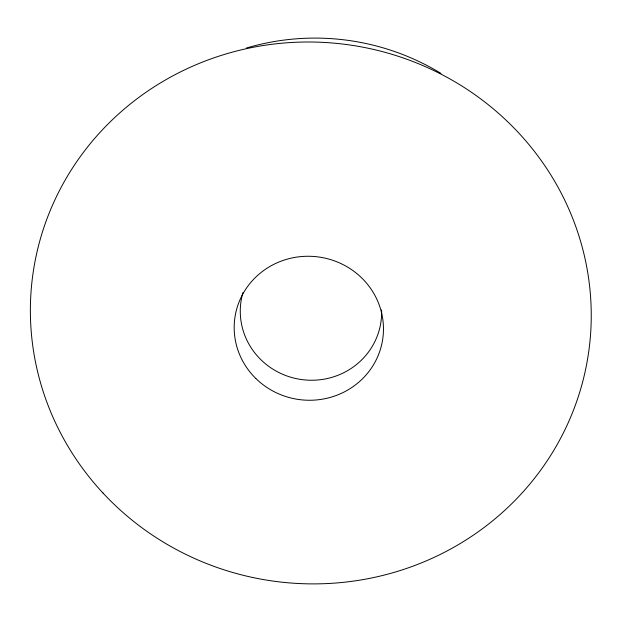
<?xml version="1.0" encoding="UTF-8"?>
<svg xmlns="http://www.w3.org/2000/svg" width="622" height="622" viewBox="0 0 622 622"><rect width="100%" height="100%" fill="white"/><g stroke="black" fill="none" stroke-linecap="round" stroke-linejoin="round"><path stroke-width="0.93" d="M381.589 309.88A70.721 68.381 7.4 0 1 302.517 379.684A70.721 68.381 7.4 0 1 242.953 292.589M246.405 48.026A236.741 230.879 7.4 0 1 440.967 73.404M102.988 493.036A280.6 270.78 7.4 0 0 577.791 398.212A280.6 270.78 7.4 0 0 251.646 47.591A280.6 270.78 7.4 0 0 102.988 493.036M255.797 378.448A74.694 71.958 7.4 0 0 380.835 347.877A74.694 71.958 7.4 0 0 289.829 258.457A74.694 71.958 7.4 0 0 255.797 378.448"/></g></svg>
